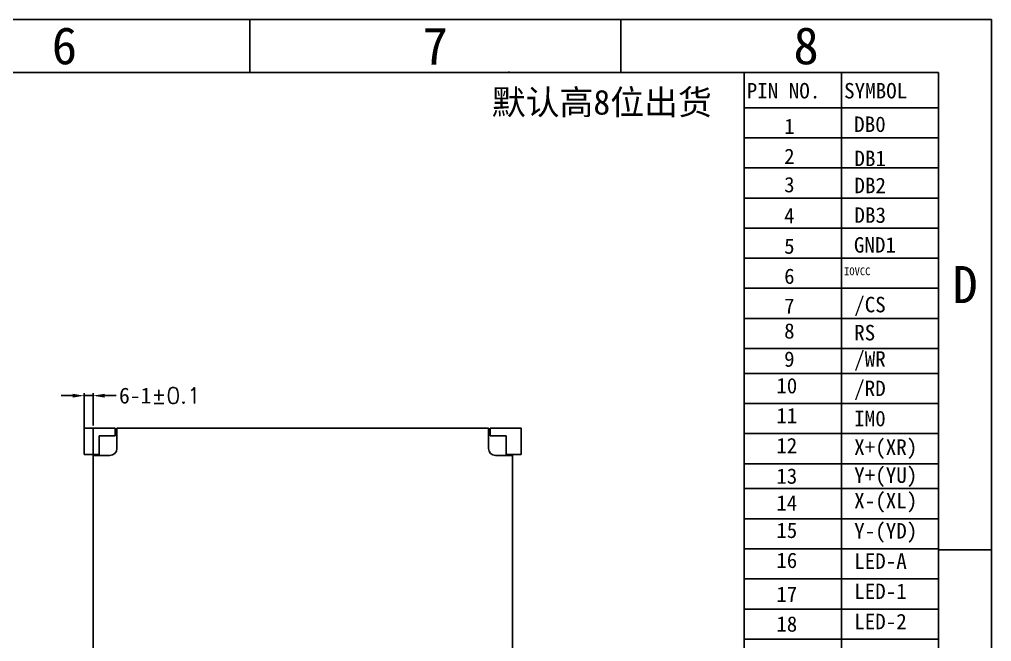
# Model space of a CAD drawing. Header units: millimetres. Extents: x 958 to 1294, y 45 to 284.
# Drawn here: x 1184.1 to 1294.1, y 214.1 to 284.4 of the extents above; entities that cross this region are included whole.
import ezdxf
from ezdxf.enums import TextEntityAlignment as Align

# ---------------------------------------------------------------- set-up
doc = ezdxf.new("R2010")
doc.units = ezdxf.units.MM
for name, color, linetype in [('dim', 3, 'Continuous'), ('FRAME', 2, 'Continuous'), ('反射片', 4, 'Continuous'), ('序号', 6, 'Continuous')]:
    doc.layers.add(name, color=color, linetype=linetype)
doc.styles.add('C-E02$0$HZ', font='NSimSun.ttf')
doc.styles.add('STYLE1', font='SIMFANG.TTF')

msp = doc.modelspace()

# ---------------------------------------------------------------- linework, layer by layer
at = {"color": 0}
for p, q in [((1294.12, 284.44), (958.41, 284.44)), ((958.41, 284.44), (1287.53, 284.44)), ((1210.19, 284.44), (1210.19, 278.45)), ((1252.15, 284.44), (1252.15, 278.45)), ((1294.12, 44.65), (1294.12, 284.44)), ((964.4, 278.45), (1288.12, 278.45)), ((1288.12, 278.45), (964.4, 278.45)), ((1229.17, 278.45), (1288.12, 278.45)), ((1239.48, 278.56), (1239.48, 278.45)), ((1288.12, 278.45), (1288.12, 50.64)), ((1288.12, 50.64), (1288.12, 278.45)), ((1288.12, 269.7), (1288.12, 119.82)), ((1191.45, 238.25), (1192.45, 238.25)), ((1192.45, 238.25), (1194.95, 238.25)), ((1194.95, 237.35), (1194.95, 238.25)), ((1194.95, 238.05), (1195.15, 238.05)), ((1237.4, 238.05), (1237.2, 238.05)), ((1240.9, 238.25), (1237.4, 238.25)), ((1237.4, 237.35), (1237.4, 238.25)), ((1194.95, 237.35), (1193.15, 237.35)), ((1193.15, 237.35), (1193.15, 235.25)), ((1239.2, 237.35), (1237.4, 237.35)), ((1239.2, 235.25), (1239.2, 237.35)), ((1192.65, 235.25), (1192.65, 235.15)), ((1239.7, 235.25), (1239.7, 235.15)), ((1288.12, 224.49), (1294.12, 224.49)), ((1288.12, 224.49), (1294.12, 224.49))]:
    msp.add_line(p, q, dxfattribs=at)
at = {"color": 0, "ltscale": 3}
for p, q in [((1266.13, 278.45), (1266.13, 207.59)), ((1277.13, 278.45), (1277.13, 207.59)), ((1266.13, 274.46), (1288.12, 274.46)), ((1266.13, 271.06), (1288.12, 271.06)), ((1266.13, 267.66), (1288.12, 267.66)), ((1266.13, 264.25), (1288.12, 264.25)), ((1266.13, 260.85), (1288.12, 260.85)), ((1266.13, 260.85), (1288.12, 260.85)), ((1266.13, 257.45), (1288.12, 257.45)), ((1266.13, 257.45), (1288.12, 257.45)), ((1266.13, 254.05), (1288.12, 254.05)), ((1266.13, 254.05), (1288.12, 254.05)), ((1266.13, 250.65), (1288.12, 250.65)), ((1266.13, 250.65), (1288.12, 250.65)), ((1266.13, 247.24), (1288.12, 247.24)), ((1266.13, 247.24), (1288.12, 247.24)), ((1266.13, 244.43), (1288.12, 244.43)), ((1266.13, 244.43), (1288.12, 244.43)), ((1266.13, 241.02), (1288.12, 241.02)), ((1266.13, 241.02), (1288.12, 241.02)), ((1266.13, 237.62), (1288.12, 237.62)), ((1266.13, 237.62), (1288.12, 237.62)), ((1266.13, 234.22), (1288.12, 234.22)), ((1266.13, 234.22), (1288.12, 234.22)), ((1266.13, 231.4), (1288.12, 231.4)), ((1266.13, 231.4), (1288.12, 231.4)), ((1266.13, 228), (1288.12, 228)), ((1266.13, 228), (1288.12, 228)), ((1266.13, 224.6), (1288.12, 224.6)), ((1266.13, 224.6), (1288.12, 224.6)), ((1266.13, 221.19), (1288.12, 221.19)), ((1266.13, 221.19), (1288.12, 221.19)), ((1266.13, 221.19), (1288.12, 221.19)), ((1266.13, 221.19), (1288.12, 221.19)), ((1266.13, 217.79), (1288.12, 217.79)), ((1266.13, 217.79), (1288.12, 217.79)), ((1266.13, 214.39), (1288.12, 214.39)), ((1266.13, 214.39), (1288.12, 214.39))]:
    msp.add_line(p, q, dxfattribs=at)
at = {"color": 0, "linetype": 'ByBlock'}
msp.add_line((1266.38, 278.45), (1288.12, 278.45), dxfattribs=at)
at = {"color": 0, "linetype": 'Continuous'}
for p, q in [((1191.45, 238.25), (1191.45, 235.25)), ((1192.45, 235.25), (1192.45, 238.25)), ((1194.95, 237.35), (1194.95, 238.25)), ((1240.9, 238.25), (1240.9, 235.25)), ((1193.15, 235.25), (1191.45, 235.25)), ((1239.2, 235.25), (1240.9, 235.25))]:
    msp.add_line(p, q, dxfattribs=at)
at = {"layer": 'dim', "color": 0}
for p, q in [((1191.45, 237.89), (1191.45, 242.21)), ((1192.45, 238.55), (1192.45, 242.21)), ((1190.15, 241.91), (1188.85, 241.91)), ((1191.45, 241.91), (1192.45, 241.91)), ((1193.75, 241.91), (1195.05, 241.91))]:
    msp.add_line(p, q, dxfattribs=at)
for points in [[(1190.15, 242.12), (1190.15, 241.69), (1191.45, 241.91)], [(1193.75, 242.12), (1193.75, 241.69), (1192.45, 241.91)]]:
    msp.add_solid(points, dxfattribs=at)
at = {"layer": 'FRAME', "color": 0, "lineweight": 9}
msp.add_line((1261.68, 278.45), (1288.12, 278.45), dxfattribs=at)
at = {"layer": '序号', "color": 0}
for p, q in [((1195.15, 238.25), (1195.15, 235.95)), ((1195.15, 238.25), (1237.2, 238.25)), ((1237.2, 238.25), (1237.2, 235.95)), ((1192.45, 199.65), (1192.45, 235.15)), ((1194.35, 235.15), (1192.45, 235.15)), ((1238, 235.15), (1239.9, 235.15)), ((1239.9, 235.15), (1239.9, 185.35))]:
    msp.add_line(p, q, dxfattribs=at)
for centre, start, end in [((1194.35, 235.95), 270, 0), ((1238, 235.95), 180, 270)]:
    msp.add_arc(centre, 0.8, start, end, dxfattribs=at)

# ---------------------------------------------------------------- texts
at = {"color": 0, "style": 'STYLE1'}
for s, p in [('6', (1189.21, 281.44)), ('7', (1231.17, 281.44)), ('8', (1273.13, 281.44)), ('D', (1291.12, 254.47))]:
    msp.add_text(s, height=4.2, dxfattribs=at).set_placement(p, align=Align.MIDDLE)
at = {"color": 0, "ltscale": 3}
for s, height, p in [('PIN NO.', 1.75, (1266.41, 275.51)), ('SYMBOL', 1.75, (1277.43, 275.51)), ('1', 1.73, (1270.65, 271.49)), ('DB0', 1.75, (1278.57, 271.72)), ('2', 1.73, (1270.65, 268.1)), ('DB1', 1.75, (1278.6, 267.86)), ('3', 1.73, (1270.65, 264.9)), ('DB2', 1.75, (1278.6, 264.8)), ('4', 1.73, (1270.65, 261.39)), ('DB3', 1.75, (1278.6, 261.45)), ('5', 1.73, (1270.65, 257.95)), ('5', 1.73, (1270.65, 257.95)), ('GND1', 1.75, (1278.54, 258.08)), ('GND1', 1.75, (1278.54, 258.08)), ('IOVCC', 0.875, (1277.43, 255.53)), ('IOVCC', 0.875, (1277.43, 255.53)), ('6', 1.73, (1270.65, 254.55)), ('6', 1.73, (1270.65, 254.55)), ('/CS', 1.75, (1278.57, 251.33)), ('/CS', 1.75, (1278.57, 251.33)), ('7', 1.73, (1270.65, 251.17)), ('7', 1.73, (1270.65, 251.17)), ('8', 1.73, (1270.65, 248.36)), ('8', 1.73, (1270.65, 248.36)), ('RS', 1.75, (1278.57, 248.16)), ('RS', 1.75, (1278.57, 248.16)), ('9', 1.73, (1270.65, 245.18)), ('9', 1.73, (1270.65, 245.18)), ('/WR', 1.75, (1278.57, 245.18)), ('/WR', 1.75, (1278.57, 245.18)), ('10', 1.732, (1269.77, 242.17)), ('10', 1.732, (1269.77, 242.17)), ('/RD', 1.75, (1278.57, 241.86)), ('/RD', 1.75, (1278.57, 241.86)), ('11', 1.732, (1269.77, 238.78)), ('11', 1.732, (1269.77, 238.78)), ('IM0', 1.75, (1278.57, 238.45)), ('12', 1.732, (1269.77, 235.4)), ('12', 1.732, (1269.77, 235.4)), ('X+(XR)', 1.75, (1278.57, 235.22)), ('X+(XR)', 1.75, (1278.57, 235.22)), ('13', 1.732, (1269.77, 231.95)), ('13', 1.732, (1269.77, 231.95)), ('Y+(YU)', 1.75, (1278.57, 232.05)), ('Y+(YU)', 1.75, (1278.57, 232.05)), ('X-(XL)', 1.75, (1278.57, 229.17)), ('X-(XL)', 1.75, (1278.57, 229.17)), ('14', 1.732, (1269.77, 228.92)), ('14', 1.732, (1269.77, 228.92)), ('Y-(YD)', 1.75, (1278.57, 225.75)), ('Y-(YD)', 1.75, (1278.57, 225.75)), ('15', 1.732, (1269.77, 225.82)), ('15', 1.732, (1269.77, 225.82)), ('16', 1.732, (1269.77, 222.43)), ('16', 1.732, (1269.77, 222.43)), ('LED-A', 1.75, (1278.57, 222.33)), ('LED-A', 1.75, (1278.57, 222.33)), ('17', 1.732, (1269.77, 218.59)), ('17', 1.732, (1269.77, 218.59)), ('LED-1', 1.75, (1278.57, 218.92)), ('LED-1', 1.75, (1278.57, 218.92)), ('18', 1.732, (1269.77, 215.23)), ('18', 1.732, (1269.77, 215.23)), ('LED-2', 1.75, (1278.57, 215.5)), ('LED-2', 1.75, (1278.57, 215.5))]:
    msp.add_text(s, height=height, dxfattribs=at).set_placement(p)
at = {"layer": 'dim', "color": 0, "insert": (1200, 241.91), "char_height": 1.8, "attachment_point": 5}
msp.add_mtext('\\A1;6-1{\\Ftxt.shx|c1;%%P0.1}', dxfattribs=at)
at = {"layer": '反射片', "color": 0, "style": 'C-E02$0$HZ'}
msp.add_text('默认高8位出货', height=2.81, dxfattribs=at).set_placement((1237.56, 273.68))

doc.saveas('drawing.dxf')
